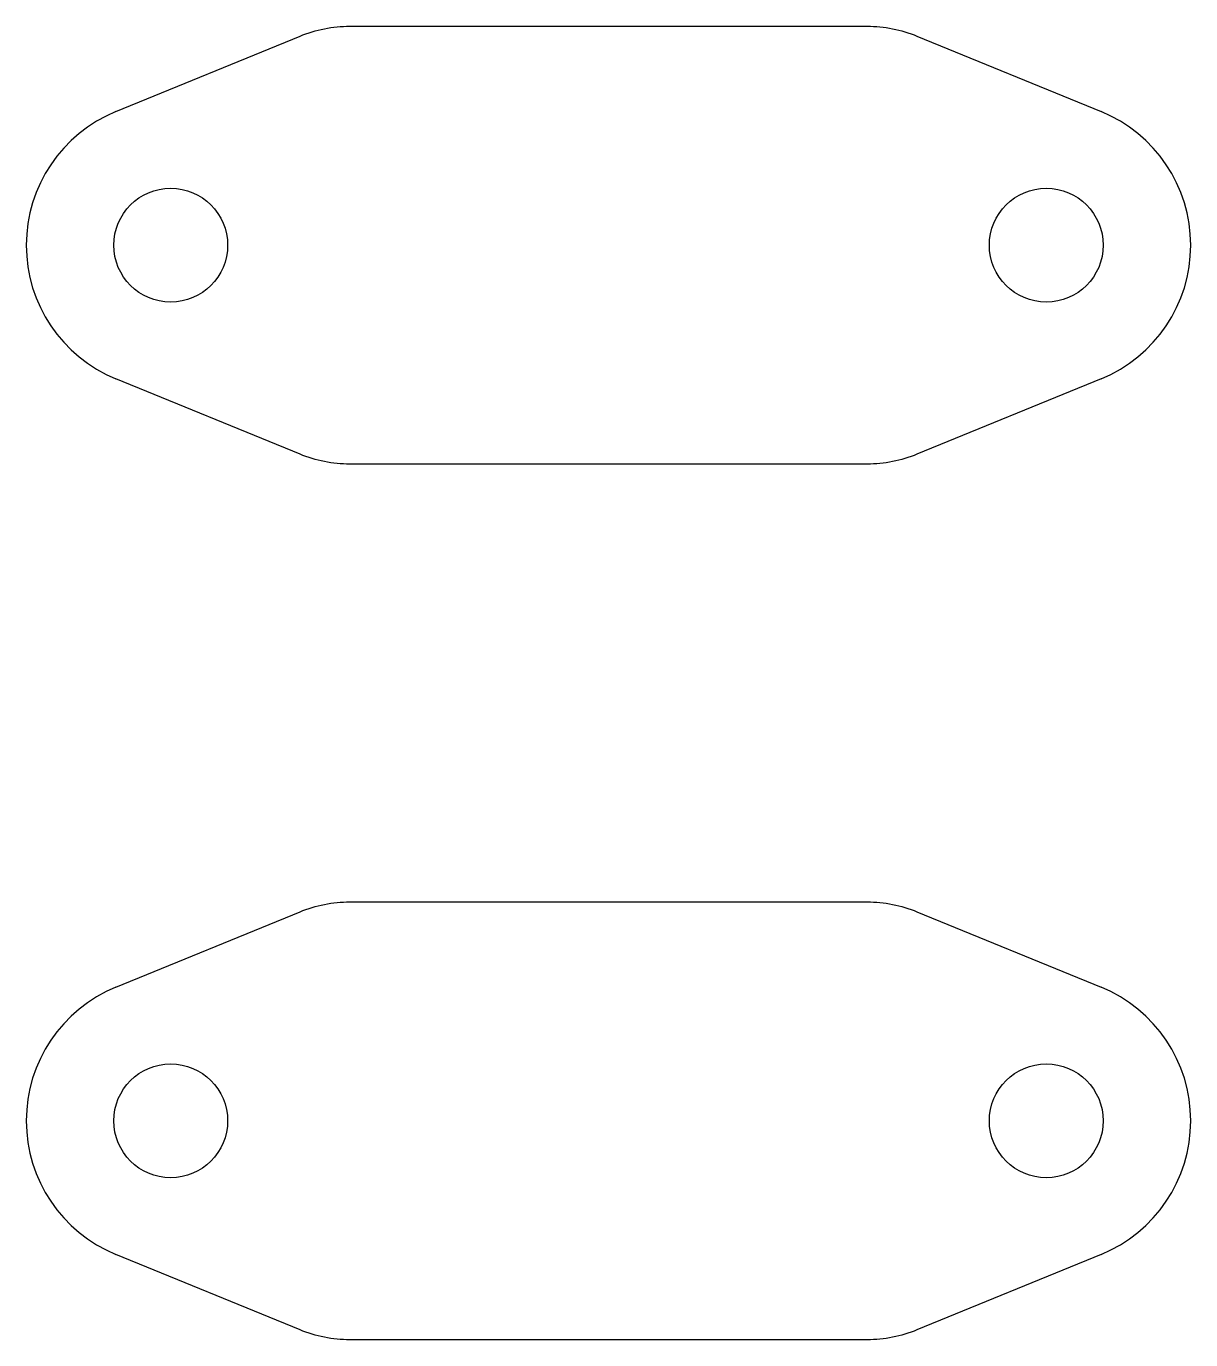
# Model space of a CAD drawing. Header units: inches. Extents: x 0 to 26.6, y 0 to 30.
import ezdxf

# ---------------------------------------------------------------- set-up
doc = ezdxf.new("R2010")
doc.units = ezdxf.units.IN
doc.header["$MEASUREMENT"] = 0

msp = doc.modelspace()

# ---------------------------------------------------------------- linework, layer by layer
for points in [[(2.049, 28.054), (6.253, 29.776, -0.09751), (7.391, 30), (19.209, 30, -0.09751), (20.347, 29.776), (24.551, 28.054)], [(24.551, 21.946), (20.347, 20.224, -0.09751), (19.209, 20), (7.391, 20, -0.09751), (6.253, 20.224), (2.049, 21.946)], [(2.049, 8.054), (6.253, 9.776, -0.09751), (7.391, 10), (19.209, 10, -0.09751), (20.347, 9.776), (24.551, 8.054)], [(24.551, 1.946), (20.347, 0.224, -0.09751), (19.209, 0), (7.391, 0, -0.09751), (6.253, 0.224), (2.049, 1.946)]]:
    msp.add_lwpolyline(points, format="xyb")
for centre in [(3.3, 25), (23.3, 25), (3.3, 5), (23.3, 5)]:
    msp.add_circle(centre, 1.3)
for centre, start, end in [((3.3, 25), 112.2771, 247.7229), ((23.3, 25), 292.2771, 67.7229), ((3.3, 5), 112.2771, 247.7229), ((23.3, 5), 292.2771, 67.7229)]:
    msp.add_arc(centre, 3.3, start, end)

doc.saveas('drawing.dxf')
